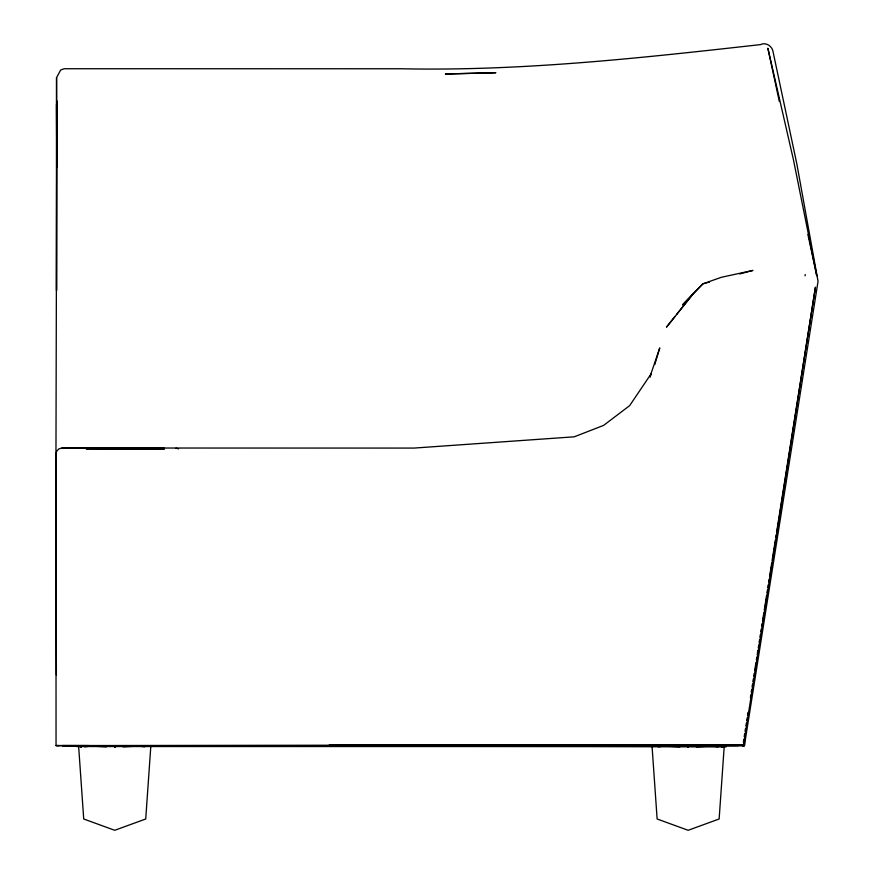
<?xml version="1.0" encoding="UTF-8"?>
<svg xmlns="http://www.w3.org/2000/svg" width="874" height="874" viewBox="0 0 874 874"><rect width="100%" height="100%" fill="white"/><g stroke="black" fill="none" stroke-linecap="round" stroke-linejoin="round"><path stroke-width="1.31" d="M56.559 77.666L56.548 290.376L56.559 77.666L60.656 70.029L64.195 68.74L401.428 68.762C521.691 71.286 641.177 57.968 760.435 44.607C765.329 42.061 771.327 45.459 772.791 50.539L796.837 163.886L818.053 281.319L744.408 745.598L742.714 746.057L743.413 745.5L815.442 287.131L776.625 532.069M56.373 674.848L55.947 461.21L56.832 101.482M76.497 746.538L726.37 746.538L76.497 746.057L744.506 745.598L744.484 740.136M150.831 746.057L145.729 818.982L114.723 830.3L83.718 818.982L78.616 746.057M724.24 746.057L719.138 818.982L688.133 830.3L657.128 818.982L652.037 746.057M56.46 104.41L56.821 167.163L56.832 100.816M55.947 461.21L56.329 458.533M743.359 742.015L743.785 739.328M744.211 736.64L744.637 733.942M745.063 731.254L745.489 728.566M745.915 725.868L746.341 723.18M746.767 720.482L747.194 717.794M747.62 715.107L748.046 712.408M750.395 697.605L750.821 694.917M751.247 692.219L751.673 689.531M752.099 686.844L752.525 684.145M752.951 681.458L753.377 678.77M753.803 676.072L754.229 673.384M754.655 670.686L755.934 662.612M756.36 659.925L756.797 657.237M757.223 654.539L757.856 650.507M758.282 647.809L758.708 645.121M759.135 642.434L759.561 639.735M759.987 637.048L760.413 634.349M760.839 631.662L761.265 628.974M761.702 626.276L762.128 623.588M762.554 620.901L763.832 612.816M764.258 610.128L766.607 595.325M767.033 592.638L767.459 589.939M767.885 587.252L768.312 584.564M768.738 581.865L769.164 579.178M769.59 576.479L771.72 563.031M772.146 560.332L775.347 540.143M775.773 537.455L776.199 534.768M805.03 275.823L805.249 274.534M726.37 746.538L56.045 745.588L55.98 454.032L56.777 451.028L58.984 448.821L61.988 448.012L414.036 448.078L574.251 436.814L603.617 425.387L629.651 405.645L650.846 374.214L659.75 347.918L654.801 364.545M687.598 747.259L688.133 746.057L688.133 747.259M674.848 316.705L666.48 327.16L693.246 293.697L702.893 283.832L721.279 277.309L752.951 270.416L739.786 273.944M676.52 314.607L693.246 293.697L682.528 304.895L702.893 283.832L709.48 282.073M84.789 746.811L90.907 746.057L106.42 746.855M658.198 746.811L664.316 746.057L679.83 746.855M123.026 746.855L138.551 746.057L144.658 746.811M696.436 746.855L711.96 746.057L718.067 746.811M329.127 745.096L742.234 744.659L62.065 745.588M56.515 745.598L59.05 745.588M583.242 745.959L549.243 745.959M707.164 745.675L738.486 745.598M652.649 746.167L150.219 746.167M714.08 746.079L726.37 746.057M155.692 448.22L61.988 448.012M56.045 745.588L89.235 745.598M707.241 745.598L744.506 745.598M62.436 745.598L88.372 745.62M76.497 746.057L87.411 746.068M86.067 448.012L164.378 448.22M742.19 745.304L744.408 745.598M737.929 744.637L743.413 745.5M175.893 448.22L178.558 448.821M115.27 747.259L114.723 746.057L114.723 747.259M779.302 101.46L767.864 48.234L793.461 159.855L816.764 275.758L807.904 234.516M55.98 454.032L56.329 456.141M707.011 745.096L707.011 746.057M721.826 746.057L721.749 747.259L721.826 746.057M650.846 374.214L650.212 376.858L650.846 374.214M495.689 72.728L445.489 73.984L495.689 72.728M110.135 448.821L86.067 448.821L164.378 449.028L110.135 448.821M81.118 747.259L81.031 746.057L81.118 747.259"/></g></svg>
